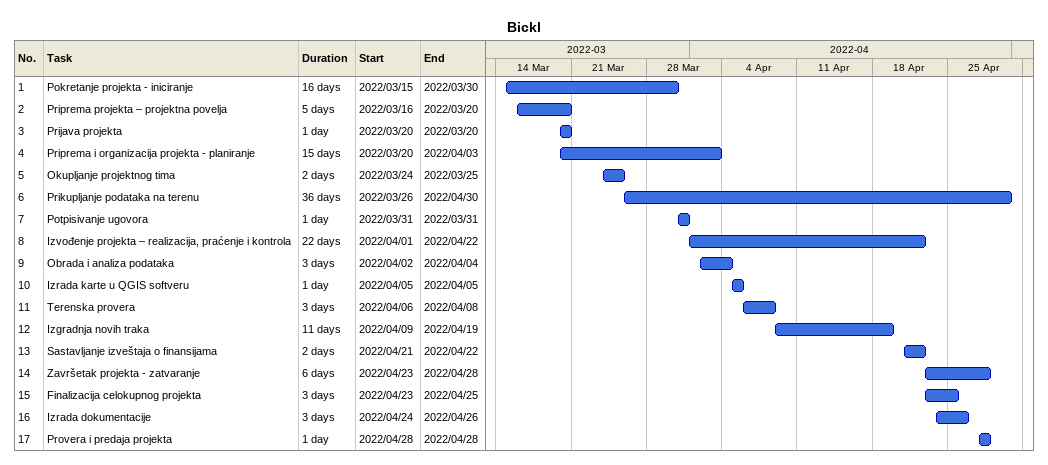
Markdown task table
Bickl

| ID | Task | Duration | Start | Finish |
|---|---|---|---|---|
| 1 | Pokretanje projekta - iniciranje | 16d | 2022-03-15 | 2022-03-30 |
| 2 | Priprema projekta – projektna povelja | 5d | 2022-03-16 | 2022-03-20 |
| 3 | Prijava projekta | 1d | 2022-03-20 | 2022-03-20 |
| 4 | Priprema i organizacija projekta - planiranje | 15d | 2022-03-20 | 2022-04-03 |
| 5 | Okupljanje projektnog tima | 2d | 2022-03-24 | 2022-03-25 |
| 6 | Prikupljanje podataka na terenu | 36d | 2022-03-26 | 2022-04-30 |
| 7 | Potpisivanje ugovora | 1d | 2022-03-31 | 2022-03-31 |
| 8 | Izvođenje projekta – realizacija, praćenje i kontrola | 22d | 2022-04-01 | 2022-04-22 |
| 9 | Obrada i analiza podataka | 3d | 2022-04-02 | 2022-04-04 |
| 10 | Izrada karte u QGIS softveru | 1d | 2022-04-05 | 2022-04-05 |
| 11 | Terenska provera | 3d | 2022-04-06 | 2022-04-08 |
| 12 | Izgradnja novih traka | 11d | 2022-04-09 | 2022-04-19 |
| 13 | Sastavljanje izveštaja o finansijama | 2d | 2022-04-21 | 2022-04-22 |
| 14 | Završetak projekta - zatvaranje | 6d | 2022-04-23 | 2022-04-28 |
| 15 | Finalizacija celokupnog projekta | 3d | 2022-04-23 | 2022-04-25 |
| 16 | Izrada dokumentacije | 3d | 2022-04-24 | 2022-04-26 |
| 17 | Provera i predaja projekta | 1d | 2022-04-28 | 2022-04-28 |
